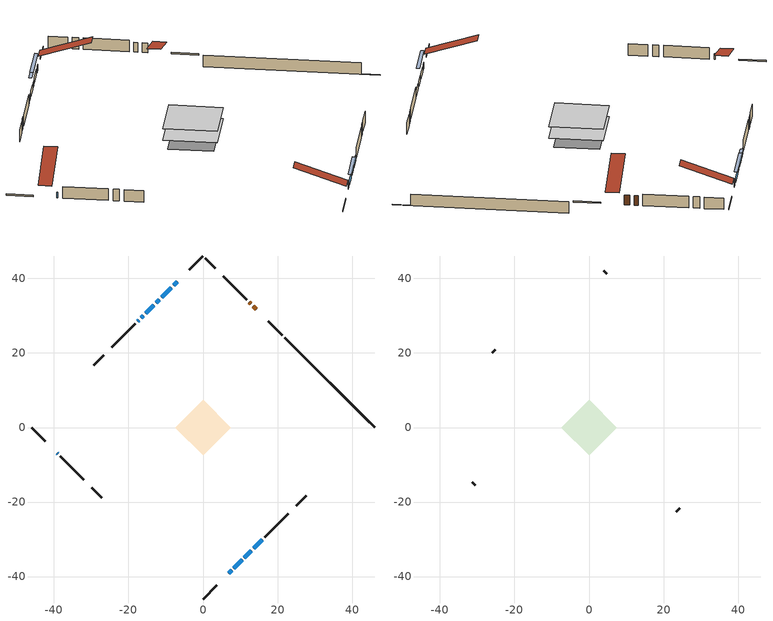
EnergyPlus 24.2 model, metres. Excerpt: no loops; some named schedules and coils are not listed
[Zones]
conditioned space
 floor outside (Floor1 construction): -4.1,0 0,4.1 4.1,0 0,-4.1 z1.22
 floor adiabatic (AdiabaticFloorConstruction): -7.43,0 0,7.43 7.43,0 0,-7.43 z1.22
 floor foundation (Slab1 construction): -6.03,0.23 -0.23,6.03 6.03,-0.23 0.23,-6.03 z-1.22
 wall outside (RimJoist1 construction): 0,-46.03 3.72,-42.31 / -46.03,0 -42.31,-3.72 / 0,46.03 -3.72,42.31 / 21.24,24.8 17.52,28.52 z1.22:1.52
 wall outside (AdiabaticWallConstruction 1): 14.29,31.74 13.54,32.49 / 12.88,33.15 12.37,33.66 z1.22:3.25
 wall outside (AdiabaticWallConstruction): 6.94,-39.09 7.66,-38.37 / -6.94,39.09 -7.83,38.2 / -39.09,-6.94 -38.92,-7.11 / 11.13,-34.9 12.91,-33.12 / 13.57,-32.47 15.94,-30.1 / -13.18,32.85 -15.34,30.7 / -15.99,30.04 -16.59,29.45 / -17.24,28.79 -17.57,28.47 z1.22:2.44; 8.32,-37.72 10.47,-35.56 / -8.49,37.55 -11.08,34.96 z1.22:2.34; -11.73,34.3 -12.52,33.51 z1.22:2.14
 wall outside (Wall1 construction): 16.59,-29.44 22.82,-23.21 / -38.27,-7.76 -32.04,-13.99 / -18.22,27.81 -24.45,21.58 / 11.72,34.32 5.49,40.55 z1.22:3.66
 wall outside (Wall3 construction): 25.01,-21.03 27.65,-18.38 / -29.86,-16.18 -27.21,-18.82 / -26.64,19.4 -29.28,16.75 / 3.31,42.73 0.66,45.38 z1.22:3.66
 wall foundation (FoundationWall1 construction): 21.89,24.14,-1.22 21.89,24.14,1.22 43.46,2.58,1.22 43.46,2.58,-1.12 46.03,0,-1.12 46.03,0,-1.22
 window (WindowConstruction 6): 6.94,-39.09 7.66,-38.37 z1.22:2.44
 window (WindowConstruction 5): -6.94,39.09 -7.83,38.2 z1.22:2.44
 window (WindowConstruction 8): 8.32,-37.71 10.47,-35.56 z1.22:2.34
 window (WindowConstruction 9): -8.49,37.54 -11.07,34.96 z1.22:2.34
 window (WindowConstruction 10): -11.73,34.3 -12.52,33.51 z1.22:2.13
 window (WindowConstruction 7): -39.09,-6.94 -38.93,-7.11 z1.22:2.44
 window (WindowConstruction): 11.13,-34.9 12.91,-33.12 z1.22:2.44
 window (WindowConstruction 1): 13.57,-32.47 15.94,-30.1 z1.22:2.44
 window (WindowConstruction 2): -13.18,32.85 -15.34,30.7 z1.22:2.44
 window (WindowConstruction 3): -15.99,30.04 -16.59,29.45 z1.22:2.44
 window (WindowConstruction 4): -17.24,28.79 -17.57,28.47 z1.22:2.44
 door (Door): 14.29,31.74 13.54,32.49 z1.22:3.25
 door (Door 1): 12.88,33.15 12.37,33.66 z1.22:3.25
 ceiling adiabatic (AdiabaticFloorConstruction): 0,-7.43 7.43,0 0,7.43 -7.43,0 z1.22
attic - vented
 floor to conditioned space (Floor2 construction Reversed): -7.43,0 0,7.43 7.43,0 0,-7.43 z3.66
 wall outside (Wall2 construction): 23.48,-22.55 24.35,-21.68 / -31.38,-14.65 -30.51,-15.52 / -25.11,20.92 -25.98,20.05 / 4.83,41.2 3.96,42.07 z1.22:3.66
 roof outside (Roof1 construction): 6.29,-39.75,3.66 -0.96,-32.51,7.07 -2.86,-34.41,7.07 4.38,-41.66,3.66; -39.75,-6.29,3.66 -32.51,0.96,7.07 -34.41,2.86,7.07 -41.66,-4.38,3.66; -6.29,39.75,3.66 0.96,32.51,7.07 2.86,34.41,7.07 -4.38,41.66,3.66; 14.95,31.08,3.66 7.71,23.84,7.07 9.62,21.93,7.07 16.86,29.17,3.66
shading: 12.09,-33.94 6.7,-39.33 7.13,-39.76 12.52,-34.37 z4.63; -12.69,33.34 -6.87,39.16 -7.3,39.59 -13.12,33.77 z4.63; -14.14,31.89 -10.11,35.92 -10.54,36.35 -14.57,32.32 z4.42
[Building]
Building 1: Terrain=Suburbs
[Site:Location]
London AP_ON: Latitude {deg}=43.03; Longitude {deg}=-81.15; Time Zone {hr}=-5; Elevation {m}=278; Keep Site Location Information=Yes
[Site:GroundTemperature:Shallow]
3.98693, 1.93205, 1.76749, 2.74264, 6.6573, 10.5537, 13.9317, 16.0716, 16.2534, 14.513, 11.2211, 7.44421
[Site:WaterMainsTemperature]
Calculation Method=Schedule; Temperature Schedule=mains temperature schedule
[Material] Roughness=Rough; Thermal Absorptance=0.9
Name | Thickness {m} | Conductivity {W/m-K} | Density {kg/m3} | Specific Heat {J/kg-K} | Solar Absorptance | Visible Absorptance
asphalt or fiberglass shingles | 0.00635 | 0.162714 | 1121.4 | 1465.45 | 0.4 | 0.4
ceiling stud and cavity | 0.1397 | 0.0798965 | 65.682 | 1177.47 | 0.7 | 0.7
concrete 4.0 in. | 0.1016 | 1.803125 | 2242.8 | 837.4 | 0.7 | 0.7
concrete 8.0 in. | 0.2032 | 1.803125 | 2242.8 | 837.4 | 0.7 | 0.7
door material | 0.04445 | 0.188738 | 512.64 | 1214.23 | 0.7 | 0.7
door material 1 | 0.04445 | 0.20624 | 512.64 | 1214.23 | 0.7 | 0.7
exterior vertical ins | 0.0316844 | 0.029427 | 32.04 | 1214.23 | 0.7 | 0.7
floor covering | 0.0127 | 0.0433444 | 54.468 | 1339.84 | 0.6 | 0.6
floor rigid ins; rim joist rigid ins | 0.051816 | 0.029427 | 32.04 | 1214.23 | 0.7 | 0.7
floor rigid ins 1; wall rigid ins | 0.512978 | 0.029427 | 32.04 | 1214.23 | 0.7 | 0.7
floor stud and cavity | 0.1397 | 0.175449 | 92.3553 | 1139.71 | 0.7 | 0.7
floor stud and cavity 1 | 0.1397 | 1.75129 | 37.0049 | 1207.88 | 0.7 | 0.7
furniture material conditioned space 1 | 0.1524 | 0.115458 | 640.8 | 1214.23 | 0.6 | 0.6
gypsum board | 0.0127 | 0.160291 | 801 | 837.4 | 0.6 | 0.6
gypsum board 1 | 0.0127 | 0.160291 | 801 | 837.4 | 0.7 | 0.7
osb sheathing 0.5 in. | 0.0127 | 0.115458 | 512.64 | 1214.23 | 0.7 | 0.7
osb sheathing 0.75 in. | 0.01905 | 0.115458 | 512.64 | 1214.23 | 0.7 | 0.7
osb sheathing 2.0 in. | 0.0508 | 0.115458 | 512.64 | 1214.23 | 0.7 | 0.7
rim joist stud and cavity | 0.0508 | 0.208183 | 125.044 | 1163.47 | 0.6 | 0.6
wall stud and cavity | 0.1397 | 0.109887 | 139.0536 | 1170.24 | 0.7 | 0.7
wall stud and cavity 1 | 0.0889 | 6.1454 | 50.32683 | 1063.81 | 0.6 | 0.6
wall stud and cavity 2 | 0.1397 | 0.0914311 | 139.0536 | 1170.24 | 0.7 | 0.7
wall stud and cavity 3 | 0.0889 | 0.380278 | 52.3479 | 1209.89 | 0.7 | 0.7
wall stud and cavity 4 | 0.0889 | 0.391764 | 83.0341 | 1211.67 | 0.7 | 0.7
wood siding | 0.0254 | 0.102417 | 544.68 | 1172.36 | 0.4 | 0.4
wood siding 1 | 0.00254 | 0.102417 | 544.68 | 1172.36 | 0.4 | 0.4
wood siding 2; wood siding 3; wood siding 4 | 0.0254 | 0.102417 | 544.68 | 1172.36 | 0.7 | 0.7
[WindowMaterial:SimpleGlazingSystem]
Name | U-Factor {W/m2-K} | Solar Heat Gain Coefficient
WindowMaterial | 3.28416 | 0.57
WindowMaterial 1 | 3.242138 | 0.7
WindowMaterial 2 | 3.25293 | 0.61
WindowMaterial 3 | 3.28416 | 0.53
WindowMaterial 4 | 3.267689 | 0.46
WindowMaterial 5 | 4.94781 | 0.51
WindowMaterial 6 | 5.05796 | 0.63
WindowMaterial 7 | 3.28813 | 0.58
WindowMaterial 8 | 3.28699 | 0.6
[Construction]
AdiabaticFloorConstruction: floor stud and cavity 1, floor rigid ins 1, osb sheathing 0.75 in., floor covering
AdiabaticWallConstruction: wood siding 3, wall rigid ins, wall stud and cavity 3, gypsum board
AdiabaticWallConstruction 1: wood siding 4, wall rigid ins, wall stud and cavity 3, gypsum board
Door: door material
Door 1: door material 1
Floor1 construction: floor stud and cavity, floor rigid ins, osb sheathing 0.75 in., floor covering
Floor2 construction Reversed: gypsum board, ceiling stud and cavity
FoundationWall1 construction: concrete 8.0 in., gypsum board 1
furniture construction conditioned space 1: furniture material conditioned space 1
PartitionWallConstruction: gypsum board, wall stud and cavity 4, gypsum board
RimJoist1 construction: wood siding 2, rim joist rigid ins, osb sheathing 2.0 in., rim joist stud and cavity
Roof1 construction: asphalt or fiberglass shingles
Slab1 construction: concrete 4.0 in.
Wall1 construction: wood siding, osb sheathing 0.5 in., wall stud and cavity, gypsum board
Wall2 construction: wood siding 1, wall stud and cavity 1
Wall3 construction: wood siding, osb sheathing 0.5 in., wall stud and cavity 2, gypsum board
WindowConstruction; WindowConstruction 5: WindowMaterial
WindowConstruction 1: WindowMaterial 1
WindowConstruction 10; WindowConstruction 3: WindowMaterial 3
WindowConstruction 2: WindowMaterial 2
WindowConstruction 4: WindowMaterial 4
WindowConstruction 6: WindowMaterial 5
WindowConstruction 7: WindowMaterial 6
WindowConstruction 8: WindowMaterial 7
WindowConstruction 9: WindowMaterial 8
[Zone] Multiplier=1; Part of Total Floor Area=Yes
Name | Volume {m3}
attic - vented | 61.2531
conditioned space | 473.9
[Space]
Name | Zone | Volume {m3}
attic - vented 1 | attic - vented | 61.2531
conditioned space 1 | conditioned space | 473.9
[ZoneInfiltration:EffectiveLeakageArea]
infil attic - vented 1: Zone or Space=attic - vented 1; Schedule=Always On Discrete; Effective Air Leakage Area {cm2}=4823.56; Stack Coefficient=0.00040693; Wind Coefficient=1.36295e-05
[ZoneMixing]
whole house fan mix: Zone or Space=attic - vented; Schedule=Always On Continuous; Design Flow Rate Calculation Method=Flow/Zone; Design Flow Rate {m3/s}=0; Source Zone or Space=conditioned space
[SurfaceProperty:ExposedFoundationPerimeter]
Slab1: Exposed Perimeter Calculation Method=TotalExposedPerimeter; Total Exposed Perimeter {m}=34.139
[InternalMass] Zone or ZoneList=conditioned space; Space or SpaceList=conditioned space 1
Name | Construction | Surface Area {m2}
furniture mass conditioned space 1 | furniture construction conditioned space 1 | 86.7278
partition wall mass | PartitionWallConstruction | 216.82
[Lights]
interior lighting: Zone or ZoneList or Space or SpaceList=conditioned space 1; Schedule=interior lighting schedule; Design Level Calculation Method=LightingLevel; Lighting Level {W}=343.2; Return Air Fraction=0; Fraction Radiant=0.6; Fraction Visible=0.2; Fraction Replaceable=1
[People]
occupants: Zone or ZoneList or Space or SpaceList=conditioned space 1; Number of People Schedule=occupants schedule; Number of People Calculation Method=People; Number of People=3; Fraction Radiant=0.314171; Sensible Heat Fraction=0.56303; Activity Level Schedule=occupants activity schedule; Carbon Dioxide Generation Rate {m3/s-W}=0; Enable ASHRAE 55 Comfort Warnings=No; Mean Radiant Temperature Calculation Type=EnclosureAveraged
[ElectricEquipment] Zone or ZoneList or Space or SpaceList=conditioned space 1; Design Level Calculation Method=EquipmentLevel
Name | Schedule | Design Level {W} | Fraction Latent | Fraction Radiant | Fraction Lost
clothes dryer | clothes dryer schedule | 140.772 | 0.015 | 0.081 | 0.85
clothes washer | clothes washer schedule | 32.1985 | 0.03 | 0.162 | 0.7
cooking range | cooking range schedule | 215.147 | 0.08 | 0.432 | 0.2
dishwasher | dishwasher schedule | 66.8632 | 0.3 | 0.18 | 0.4
fridge | fridge schedule | 72.9452 | 0 | 0.6 | 0
mech vent bath fan 0 | mech vent bath fan 0 schedule | 50.2 | 0 | 0 | 1
mech vent house fan | mech vent house fan schedule | 0 | 0 | 0 | 1
mech vent house fan cfis | mech vent house fan cfis schedule | 0 | 0 | 0 | 0
mech vent range fan 0 | mech vent range fan 0 schedule | 57 | 0 | 0 | 1
misc plug loads | misc plug loads schedule | 494.7 | 0.045 | 0.513 | 0.1
whole house fan | Always On Discrete | 0 | 0 | 0 | 1
[OtherEquipment] Zone or ZoneList or Space or SpaceList=conditioned space 1; Design Level Calculation Method=EquipmentLevel
Name | Fuel Type | Schedule | Design Level {W} | Fraction Latent | Fraction Radiant | Fraction Lost
clothes dryer 1 | Electricity | clothes dryer schedule | 0 | 0.015 | 0.081 | 0.85
cooking range 1 | Electricity | cooking range schedule | 0 | 0.08 | 0.432 | 0.2
general water use latent | None | general water use schedule | 62.594 | 1 | 0 | 0
general water use sensible | None | general water use schedule | -61.6891 | 0 | 0.6 | 0
mech vent house fan latent load | None | Always On Discrete | 0 | 1 | 0 | 0
mech vent house fan sensible load | None | Always On Discrete | 0 | 0 | 0 | 0
water heater energy adjustment1 | Electricity | Always On Discrete | 0.01 | 0 | 0 | 1
[ZoneInfiltration:DesignFlowRate] Zone or ZoneList or Space or SpaceList=conditioned space 1; Schedule=Always On Discrete; Design Flow Rate Calculation Method=Flow/Zone; Design Flow Rate {m3/s}=0
infil flow; natural vent flow; whole house fan flow
[ZoneControl:Thermostat]
conditioned space Thermostat: Zone or ZoneList=conditioned space; Control Type Schedule=conditioned space Thermostat Schedule; Control 1=conditioned space temperature setpoint; Temperature Difference Between Cutout And Setpoint {deltaC}=0
[ThermostatSetpoint:DualSetpoint]
conditioned space temperature setpoint: Heating Setpoint Temperature Schedule=heating setpoint; Cooling Setpoint Temperature Schedule=cooling setpoint
[AirLoopHVAC:UnitarySystem] Control Type=Load; Controlling Zone or Thermostat Location=conditioned space; Dehumidification Control Type=None; Availability Schedule=Always On Discrete; Fan Placement=BlowThrough; DX Heating Coil Sizing Ratio=1; Use DOAS DX Cooling Coil=No; Minimum Supply Air Temperature {C}=2; Latent Load Control=SensibleOnlyLoadControl; Cooling Supply Air Flow Rate Method=None; Heating Supply Air Flow Rate Method=SupplyAirFlowRate; No Load Supply Air Flow Rate Method=SupplyAirFlowRate; No Load Supply Air Flow Rate {m3/s}=0; No Load Supply Air Flow Rate Control Set To Low Speed=Yes; Maximum Supply Air Temperature {C}=48.8889; Maximum Outdoor Dry-Bulb Temperature for Supplemental Heater Operation {C}=21; Ancillary On-Cycle Electric Power {W}=0; Ancillary Off-Cycle Electric Power {W}=0
Name | Supply Fan | Supply Air Fan Operating Mode Schedule | Heating Coil | Heating Supply Air Flow Rate {m3/s}
unit heater unitary system | unit heater supply fan | unit heater auto fan schedule | unit heater htg coil | 0.0939175
unit heater unitary system 1 | unit heater supply fan 1 | unit heater auto fan schedule 1 | unit heater htg coil 1 | 0.00141584
[Zone equipment]
conditioned space: electric baseboard, unit heater unitary system, unit heater unitary system 1
[Foundation:Kiva]
Foundation Kiva 1: Initial Indoor Air Temperature {C}=18; Wall Height Above Grade {m}=1.21999; Wall Depth Below Slab {m}=0.2032; Custom Block Material Name 1=exterior vertical ins; Custom Block Depth 1 {m}=2.43998; Custom Block X Position 1 {m}=0.2159; Custom Block Z Position 1 {m}=0
[Foundation:Kiva:Settings]
Soil Conductivity {W/m-K}=0.849921; Soil Density {kg/m3}=1842.3; Soil Specific Heat {J/kg-K}=418.7; Ground Solar Absorptivity=0.9; Ground Thermal Absorptivity=0.9; Ground Surface Roughness {m}=0.03; Far-Field Width {m}=40; Deep-Ground Boundary Condition=ZeroFlux; Deep-Ground Depth {m}=40; Minimum Cell Dimension {m}=0.2; Maximum Cell Growth Coefficient=3; Simulation Timestep=Timestep
[Exterior:Lights]
exterior lighting: Schedule=exterior lighting schedule; Design Level {W}=75.6
[EnergyManagementSystem:Sensor] Output:Variable or Output:Meter Index Key=conditioned space
Name | Output:Variable or Output:Meter
conditioned_space_clg_unmet_s | Zone Cooling Setpoint Not Met Time
conditioned_space_htg_unmet_s | Zone Heating Setpoint Not Met Time
fridge_tin_s; tin_s; tin_s_1 | Zone Mean Air Temperature
tout_s | Zone Outdoor Air Drybulb Temperature
win_s | Zone Air Humidity Ratio
[Schedule:Constant]
Name | Hourly Value
Always On Continuous; mech vent house fan schedule; mech vent house fan cfis schedule; Always On Discrete | 1
occupants activity schedule | 117.228
fridge schedule; unit heater auto fan schedule; unit heater auto fan schedule 1 | 0
[Schedule:Week:Daily]
interior lighting schedule Week Rule - Jan1-Jan27: interior lighting schedule day, interior lighting schedule day, interior lighting schedule day, interior lighting schedule day, interior lighting schedule day, interior lighting schedule day, interior lighting schedule day, interior lighting schedule default day, interior lighting schedule default day, interior lighting schedule default day, interior lighting schedule default day, interior lighting schedule default day
interior lighting schedule Week Rule - Jan28-Feb3: interior lighting schedule day, interior lighting schedule day, interior lighting schedule day, interior lighting schedule day, interior lighting schedule day 1, interior lighting schedule day 1, interior lighting schedule day 1, interior lighting schedule default day, interior lighting schedule default day, interior lighting schedule default day, interior lighting schedule default day, interior lighting schedule default day
interior lighting schedule Week Rule - Feb4-Feb24: interior lighting schedule day 1, interior lighting schedule day 1, interior lighting schedule day 1, interior lighting schedule day 1, interior lighting schedule day 1, interior lighting schedule day 1, interior lighting schedule day 1, interior lighting schedule default day, interior lighting schedule default day, interior lighting schedule default day, interior lighting schedule default day, interior lighting schedule default day
interior lighting schedule Week Rule - Feb25-Mar3: interior lighting schedule day 1, interior lighting schedule day 1, interior lighting schedule day 1, interior lighting schedule day 1, interior lighting schedule day 2, interior lighting schedule day 2, interior lighting schedule day 2, interior lighting schedule default day, interior lighting schedule default day, interior lighting schedule default day, interior lighting schedule default day, interior lighting schedule default day
interior lighting schedule Week Rule - Mar4-Mar31: interior lighting schedule day 2, interior lighting schedule day 2, interior lighting schedule day 2, interior lighting schedule day 2, interior lighting schedule day 2, interior lighting schedule day 2, interior lighting schedule day 2, interior lighting schedule default day, interior lighting schedule default day, interior lighting schedule default day, interior lighting schedule default day, interior lighting schedule default day
interior lighting schedule Week Rule - Apr1-Apr28: interior lighting schedule day 3, interior lighting schedule day 3, interior lighting schedule day 3, interior lighting schedule day 3, interior lighting schedule day 3, interior lighting schedule day 3, interior lighting schedule day 3, interior lighting schedule default day, interior lighting schedule default day, interior lighting schedule default day, interior lighting schedule default day, interior lighting schedule default day
interior lighting schedule Week Rule - Apr29-May5: interior lighting schedule day 3, interior lighting schedule day 3, interior lighting schedule day 4, interior lighting schedule day 4, interior lighting schedule day 4, interior lighting schedule day 4, interior lighting schedule day 4, interior lighting schedule default day, interior lighting schedule default day, interior lighting schedule default day, interior lighting schedule default day, interior lighting schedule default day
interior lighting schedule Week Rule - May6-May26: interior lighting schedule day 4, interior lighting schedule day 4, interior lighting schedule day 4, interior lighting schedule day 4, interior lighting schedule day 4, interior lighting schedule day 4, interior lighting schedule day 4, interior lighting schedule default day, interior lighting schedule default day, interior lighting schedule default day, interior lighting schedule default day, interior lighting schedule default day
interior lighting schedule Week Rule - May27-Jun2: interior lighting schedule day 4, interior lighting schedule day 4, interior lighting schedule day 4, interior lighting schedule day 4, interior lighting schedule day 4, interior lighting schedule day 5, interior lighting schedule day 5, interior lighting schedule default day, interior lighting schedule default day, interior lighting schedule default day, interior lighting schedule default day, interior lighting schedule default day
interior lighting schedule Week Rule - Jun3-Jun30: interior lighting schedule day 5, interior lighting schedule day 5, interior lighting schedule day 5, interior lighting schedule day 5, interior lighting schedule day 5, interior lighting schedule day 5, interior lighting schedule day 5, interior lighting schedule default day, interior lighting schedule default day, interior lighting schedule default day, interior lighting schedule default day, interior lighting schedule default day
interior lighting schedule Week Rule - Jul1-Jul28: interior lighting schedule day 6, interior lighting schedule day 6, interior lighting schedule day 6, interior lighting schedule day 6, interior lighting schedule day 6, interior lighting schedule day 6, interior lighting schedule day 6, interior lighting schedule default day, interior lighting schedule default day, interior lighting schedule default day, interior lighting schedule default day, interior lighting schedule default day
interior lighting schedule Week Rule - Jul29-Aug4: interior lighting schedule day 6, interior lighting schedule day 6, interior lighting schedule day 6, interior lighting schedule day 7, interior lighting schedule day 7, interior lighting schedule day 7, interior lighting schedule day 7, interior lighting schedule default day, interior lighting schedule default day, interior lighting schedule default day, interior lighting schedule default day, interior lighting schedule default day
interior lighting schedule Week Rule - Aug5-Aug25: interior lighting schedule day 7, interior lighting schedule day 7, interior lighting schedule day 7, interior lighting schedule day 7, interior lighting schedule day 7, interior lighting schedule day 7, interior lighting schedule day 7, interior lighting schedule default day, interior lighting schedule default day, interior lighting schedule default day, interior lighting schedule default day, interior lighting schedule default day
interior lighting schedule Week Rule - Aug26-Sep1: interior lighting schedule day 7, interior lighting schedule day 7, interior lighting schedule day 7, interior lighting schedule day 7, interior lighting schedule day 7, interior lighting schedule day 7, interior lighting schedule day 8, interior lighting schedule default day, interior lighting schedule default day, interior lighting schedule default day, interior lighting schedule default day, interior lighting schedule default day
interior lighting schedule Week Rule - Sep2-Sep29: interior lighting schedule day 8, interior lighting schedule day 8, interior lighting schedule day 8, interior lighting schedule day 8, interior lighting schedule day 8, interior lighting schedule day 8, interior lighting schedule day 8, interior lighting schedule default day, interior lighting schedule default day, interior lighting schedule default day, interior lighting schedule default day, interior lighting schedule default day
interior lighting schedule Week Rule - Sep30-Oct6: interior lighting schedule day 8, interior lighting schedule day 9, interior lighting schedule day 9, interior lighting schedule day 9, interior lighting schedule day 9, interior lighting schedule day 9, interior lighting schedule day 9, interior lighting schedule default day, interior lighting schedule default day, interior lighting schedule default day, interior lighting schedule default day, interior lighting schedule default day
interior lighting schedule Week Rule - Oct7-Oct27: interior lighting schedule day 9, interior lighting schedule day 9, interior lighting schedule day 9, interior lighting schedule day 9, interior lighting schedule day 9, interior lighting schedule day 9, interior lighting schedule day 9, interior lighting schedule default day, interior lighting schedule default day, interior lighting schedule default day, interior lighting schedule default day, interior lighting schedule default day
interior lighting schedule Week Rule - Oct28-Nov3: interior lighting schedule day 9, interior lighting schedule day 9, interior lighting schedule day 9, interior lighting schedule day 9, interior lighting schedule day 10, interior lighting schedule day 10, interior lighting schedule day 10, interior lighting schedule default day, interior lighting schedule default day, interior lighting schedule default day, interior lighting schedule default day, interior lighting schedule default day
interior lighting schedule Week Rule - Nov4-Nov24: interior lighting schedule day 10, interior lighting schedule day 10, interior lighting schedule day 10, interior lighting schedule day 10, interior lighting schedule day 10, interior lighting schedule day 10, interior lighting schedule day 10, interior lighting schedule default day, interior lighting schedule default day, interior lighting schedule default day, interior lighting schedule default day, interior lighting schedule default day
interior lighting schedule Week Rule - Nov25-Dec1: interior lighting schedule day 10, interior lighting schedule day 10, interior lighting schedule day 10, interior lighting schedule day 10, interior lighting schedule day 10, interior lighting schedule day 10, interior lighting schedule day 11, interior lighting schedule default day, interior lighting schedule default day, interior lighting schedule default day, interior lighting schedule default day, interior lighting schedule default day
interior lighting schedule Week Rule - Dec2-Dec31: interior lighting schedule day 11, interior lighting schedule day 11, interior lighting schedule day 11, interior lighting schedule day 11, interior lighting schedule day 11, interior lighting schedule day 11, interior lighting schedule day 11, interior lighting schedule default day, interior lighting schedule default day, interior lighting schedule default day, interior lighting schedule default day, interior lighting schedule default day
occupants schedule Week Rule - Jan1-Dec31: occupants schedule day, occupants schedule day, occupants schedule day, occupants schedule day, occupants schedule day, occupants schedule day, occupants schedule day, occupants schedule default day, occupants schedule default day, occupants schedule default day, occupants schedule default day, occupants schedule default day
clothes dryer schedule Week Rule - Jan1-Dec31: clothes dryer schedule day, clothes dryer schedule day, clothes dryer schedule day, clothes dryer schedule day, clothes dryer schedule day, clothes dryer schedule day, clothes dryer schedule day, clothes dryer schedule default day, clothes dryer schedule default day, clothes dryer schedule default day, clothes dryer schedule default day, clothes dryer schedule default day
clothes washer schedule Week Rule - Jan1-Dec31: clothes washer schedule day, clothes washer schedule day, clothes washer schedule day, clothes washer schedule day, clothes washer schedule day, clothes washer schedule day, clothes washer schedule day, clothes washer schedule default day, clothes washer schedule default day, clothes washer schedule default day, clothes washer schedule default day, clothes washer schedule default day
cooking range schedule Week Rule - Jan1-Dec31: cooking range schedule day, cooking range schedule day, cooking range schedule day, cooking range schedule day, cooking range schedule day, cooking range schedule day, cooking range schedule day, cooking range schedule default day, cooking range schedule default day, cooking range schedule default day, cooking range schedule default day, cooking range schedule default day
dishwasher schedule Week Rule - Jan1-Dec31: dishwasher schedule day, dishwasher schedule day, dishwasher schedule day, dishwasher schedule day, dishwasher schedule day, dishwasher schedule day, dishwasher schedule day, dishwasher schedule default day, dishwasher schedule default day, dishwasher schedule default day, dishwasher schedule default day, dishwasher schedule default day
mech vent bath fan 0 schedule Week Rule - Jan1-Dec31: mech vent bath fan 0 schedule day, mech vent bath fan 0 schedule day, mech vent bath fan 0 schedule day, mech vent bath fan 0 schedule day, mech vent bath fan 0 schedule day, mech vent bath fan 0 schedule day, mech vent bath fan 0 schedule day, mech vent bath fan 0 schedule default day, mech vent bath fan 0 schedule default day, mech vent bath fan 0 schedule default day, mech vent bath fan 0 schedule default day, mech vent bath fan 0 schedule default day
mech vent range fan 0 schedule Week Rule - Jan1-Dec31: mech vent range fan 0 schedule day, mech vent range fan 0 schedule day, mech vent range fan 0 schedule day, mech vent range fan 0 schedule day, mech vent range fan 0 schedule day, mech vent range fan 0 schedule day, mech vent range fan 0 schedule day, mech vent range fan 0 schedule default day, mech vent range fan 0 schedule default day, mech vent range fan 0 schedule default day, mech vent range fan 0 schedule default day, mech vent range fan 0 schedule default day
misc plug loads schedule Week Rule - Jan1-Dec31: misc plug loads schedule day, misc plug loads schedule day, misc plug loads schedule day, misc plug loads schedule day, misc plug loads schedule day, misc plug loads schedule day, misc plug loads schedule day, misc plug loads schedule default day, misc plug loads schedule default day, misc plug loads schedule default day, misc plug loads schedule default day, misc plug loads schedule default day
general water use schedule Week Rule - Jan1-Dec31: general water use schedule day, general water use schedule day, general water use schedule day, general water use schedule day, general water use schedule day, general water use schedule day, general water use schedule day, general water use schedule default day, general water use schedule default day, general water use schedule default day, general water use schedule default day, general water use schedule default day
exterior lighting schedule Week Rule - Jan1-Jan27: exterior lighting schedule day, exterior lighting schedule day, exterior lighting schedule day, exterior lighting schedule day, exterior lighting schedule day, exterior lighting schedule day, exterior lighting schedule day, exterior lighting schedule default day, exterior lighting schedule default day, exterior lighting schedule default day, exterior lighting schedule default day, exterior lighting schedule default day
exterior lighting schedule Week Rule - Jan28-Feb3: exterior lighting schedule day, exterior lighting schedule day, exterior lighting schedule day, exterior lighting schedule day, exterior lighting schedule day 1, exterior lighting schedule day 1, exterior lighting schedule day 1, exterior lighting schedule default day, exterior lighting schedule default day, exterior lighting schedule default day, exterior lighting schedule default day, exterior lighting schedule default day
exterior lighting schedule Week Rule - Feb4-Feb24: exterior lighting schedule day 1, exterior lighting schedule day 1, exterior lighting schedule day 1, exterior lighting schedule day 1, exterior lighting schedule day 1, exterior lighting schedule day 1, exterior lighting schedule day 1, exterior lighting schedule default day, exterior lighting schedule default day, exterior lighting schedule default day, exterior lighting schedule default day, exterior lighting schedule default day
exterior lighting schedule Week Rule - Feb25-Mar3: exterior lighting schedule day 1, exterior lighting schedule day 1, exterior lighting schedule day 1, exterior lighting schedule day 1, exterior lighting schedule day 2, exterior lighting schedule day 2, exterior lighting schedule day 2, exterior lighting schedule default day, exterior lighting schedule default day, exterior lighting schedule default day, exterior lighting schedule default day, exterior lighting schedule default day
exterior lighting schedule Week Rule - Mar4-Mar31: exterior lighting schedule day 2, exterior lighting schedule day 2, exterior lighting schedule day 2, exterior lighting schedule day 2, exterior lighting schedule day 2, exterior lighting schedule day 2, exterior lighting schedule day 2, exterior lighting schedule default day, exterior lighting schedule default day, exterior lighting schedule default day, exterior lighting schedule default day, exterior lighting schedule default day
exterior lighting schedule Week Rule - Apr1-Apr28: exterior lighting schedule day 3, exterior lighting schedule day 3, exterior lighting schedule day 3, exterior lighting schedule day 3, exterior lighting schedule day 3, exterior lighting schedule day 3, exterior lighting schedule day 3, exterior lighting schedule default day, exterior lighting schedule default day, exterior lighting schedule default day, exterior lighting schedule default day, exterior lighting schedule default day
exterior lighting schedule Week Rule - Apr29-May5: exterior lighting schedule day 3, exterior lighting schedule day 3, exterior lighting schedule day 4, exterior lighting schedule day 4, exterior lighting schedule day 4, exterior lighting schedule day 4, exterior lighting schedule day 4, exterior lighting schedule default day, exterior lighting schedule default day, exterior lighting schedule default day, exterior lighting schedule default day, exterior lighting schedule default day
exterior lighting schedule Week Rule - May6-May26: exterior lighting schedule day 4, exterior lighting schedule day 4, exterior lighting schedule day 4, exterior lighting schedule day 4, exterior lighting schedule day 4, exterior lighting schedule day 4, exterior lighting schedule day 4, exterior lighting schedule default day, exterior lighting schedule default day, exterior lighting schedule default day, exterior lighting schedule default day, exterior lighting schedule default day
exterior lighting schedule Week Rule - May27-Jun2: exterior lighting schedule day 4, exterior lighting schedule day 4, exterior lighting schedule day 4, exterior lighting schedule day 4, exterior lighting schedule day 4, exterior lighting schedule day 5, exterior lighting schedule day 5, exterior lighting schedule default day, exterior lighting schedule default day, exterior lighting schedule default day, exterior lighting schedule default day, exterior lighting schedule default day
exterior lighting schedule Week Rule - Jun3-Jun30: exterior lighting schedule day 5, exterior lighting schedule day 5, exterior lighting schedule day 5, exterior lighting schedule day 5, exterior lighting schedule day 5, exterior lighting schedule day 5, exterior lighting schedule day 5, exterior lighting schedule default day, exterior lighting schedule default day, exterior lighting schedule default day, exterior lighting schedule default day, exterior lighting schedule default day
exterior lighting schedule Week Rule - Jul1-Jul28: exterior lighting schedule day 6, exterior lighting schedule day 6, exterior lighting schedule day 6, exterior lighting schedule day 6, exterior lighting schedule day 6, exterior lighting schedule day 6, exterior lighting schedule day 6, exterior lighting schedule default day, exterior lighting schedule default day, exterior lighting schedule default day, exterior lighting schedule default day, exterior lighting schedule default day
exterior lighting schedule Week Rule - Jul29-Aug4: exterior lighting schedule day 6, exterior lighting schedule day 6, exterior lighting schedule day 6, exterior lighting schedule day 7, exterior lighting schedule day 7, exterior lighting schedule day 7, exterior lighting schedule day 7, exterior lighting schedule default day, exterior lighting schedule default day, exterior lighting schedule default day, exterior lighting schedule default day, exterior lighting schedule default day
exterior lighting schedule Week Rule - Aug5-Aug25: exterior lighting schedule day 7, exterior lighting schedule day 7, exterior lighting schedule day 7, exterior lighting schedule day 7, exterior lighting schedule day 7, exterior lighting schedule day 7, exterior lighting schedule day 7, exterior lighting schedule default day, exterior lighting schedule default day, exterior lighting schedule default day, exterior lighting schedule default day, exterior lighting schedule default day
exterior lighting schedule Week Rule - Aug26-Sep1: exterior lighting schedule day 7, exterior lighting schedule day 7, exterior lighting schedule day 7, exterior lighting schedule day 7, exterior lighting schedule day 7, exterior lighting schedule day 7, exterior lighting schedule day 8, exterior lighting schedule default day, exterior lighting schedule default day, exterior lighting schedule default day, exterior lighting schedule default day, exterior lighting schedule default day
[Schedule:Year]
interior lighting schedule: interior lighting schedule Week Rule - Jan1-Jan27, 1, 1, 1, 27, interior lighting schedule Week Rule - Jan28-Feb3, 1, 28, 2, 3, interior lighting schedule Week Rule - Feb4-Feb24, 2, 4, 2, 24, interior lighting schedule Week Rule - Feb25-Mar3, 2, 25, 3, 3, interior lighting schedule Week Rule - Mar4-Mar31, 3, 4, 3, 31, interior lighting schedule Week Rule - Apr1-Apr28, 4, 1, 4, 28, interior lighting schedule Week Rule - Apr29-May5, 4, 29, 5, 5, interior lighting schedule Week Rule - May6-May26, 5, 6, 5, 26, interior lighting schedule Week Rule - May27-Jun2, 5, 27, 6, 2, interior lighting schedule Week Rule - Jun3-Jun30, 6, 3, 6, 30, interior lighting schedule Week Rule - Jul1-Jul28, 7, 1, 7, 28, interior lighting schedule Week Rule - Jul29-Aug4, 7, 29, 8, 4, interior lighting schedule Week Rule - Aug5-Aug25, 8, 5, 8, 25, interior lighting schedule Week Rule - Aug26-Sep1, 8, 26, 9, 1, interior lighting schedule Week Rule - Sep2-Sep29, 9, 2, 9, 29, interior lighting schedule Week Rule - Sep30-Oct6, 9, 30, 10, 6, interior lighting schedule Week Rule - Oct7-Oct27, 10, 7, 10, 27, interior lighting schedule Week Rule - Oct28-Nov3, 10, 28, 11, 3, interior lighting schedule Week Rule - Nov4-Nov24, 11, 4, 11, 24, interior lighting schedule Week Rule - Nov25-Dec1, 11, 25, 12, 1, interior lighting schedule Week Rule - Dec2-Dec31, 12, 2, 12, 31
occupants schedule: occupants schedule Week Rule - Jan1-Dec31, 1, 1, 12, 31
clothes dryer schedule: clothes dryer schedule Week Rule - Jan1-Dec31, 1, 1, 12, 31
clothes washer schedule: clothes washer schedule Week Rule - Jan1-Dec31, 1, 1, 12, 31
cooking range schedule: cooking range schedule Week Rule - Jan1-Dec31, 1, 1, 12, 31
dishwasher schedule: dishwasher schedule Week Rule - Jan1-Dec31, 1, 1, 12, 31
mech vent bath fan 0 schedule: mech vent bath fan 0 schedule Week Rule - Jan1-Dec31, 1, 1, 12, 31
mech vent range fan 0 schedule: mech vent range fan 0 schedule Week Rule - Jan1-Dec31, 1, 1, 12, 31
misc plug loads schedule: misc plug loads schedule Week Rule - Jan1-Dec31, 1, 1, 12, 31
general water use schedule: general water use schedule Week Rule - Jan1-Dec31, 1, 1, 12, 31
exterior lighting schedule: exterior lighting schedule Week Rule - Jan1-Jan27, 1, 1, 1, 27, exterior lighting schedule Week Rule - Jan28-Feb3, 1, 28, 2, 3, exterior lighting schedule Week Rule - Feb4-Feb24, 2, 4, 2, 24, exterior lighting schedule Week Rule - Feb25-Mar3, 2, 25, 3, 3, exterior lighting schedule Week Rule - Mar4-Mar31, 3, 4, 3, 31, exterior lighting schedule Week Rule - Apr1-Apr28, 4, 1, 4, 28, exterior lighting schedule Week Rule - Apr29-May5, 4, 29, 5, 5, exterior lighting schedule Week Rule - May6-May26, 5, 6, 5, 26, exterior lighting schedule Week Rule - May27-Jun2, 5, 27, 6, 2, exterior lighting schedule Week Rule - Jun3-Jun30, 6, 3, 6, 30, exterior lighting schedule Week Rule - Jul1-Jul28, 7, 1, 7, 28, exterior lighting schedule Week Rule - Jul29-Aug4, 7, 29, 8, 4, exterior lighting schedule Week Rule - Aug5-Aug25, 8, 5, 8, 25, exterior lighting schedule Week Rule - Aug26-Sep1, 8, 26, 9, 1, exterior lighting schedule Week Rule - Sep2-Sep29, 9, 2, 9, 29, exterior lighting schedule Week Rule - Sep30-Oct6, 9, 30, 10, 6, exterior lighting schedule Week Rule - Oct7-Oct27, 10, 7, 10, 27, exterior lighting schedule Week Rule - Oct28-Nov3, 10, 28, 11, 3, exterior lighting schedule Week Rule - Nov4-Nov24, 11, 4, 11, 24, exterior lighting schedule Week Rule - Nov25-Dec1, 11, 25, 12, 1, exterior lighting schedule Week Rule - Dec2-Dec31, 12, 2, 12, 31
[Schedule:Compact]
conditioned space Thermostat Schedule: Through: 12/31, For: AllDays, Until: 24:00, 4
mains temperature schedule: Through: 01/01, For: AllDays, Until: 24:00, 7.96722, Through: 01/02, For: AllDays, Until: 24:00, 7.89722, Through: 01/03, For: AllDays, Until: 24:00, 7.82778, Through: 01/04, For: AllDays, Until: 24:00, 7.76, Through: 01/05, For: AllDays, Until: 24:00, 7.69333, Through: 01/06, For: AllDays, Until: 24:00, 7.62778, Through: 01/07, For: AllDays, Until: 24:00, 7.56389, Through: 01/08, For: AllDays, Until: 24:00, 7.50167, Through: 01/09, For: AllDays, Until: 24:00, 7.44056, Through: 01/10, For: AllDays, Until: 24:00, 7.38056, Through: 01/11, For: AllDays, Until: 24:00, 7.32222, Through: 01/12, For: AllDays, Until: 24:00, 7.26556, Through: 01/13, For: AllDays, Until: 24:00, 7.21, Through: 01/14, For: AllDays, Until: 24:00, 7.15556, Through: 01/15, For: AllDays, Until: 24:00, 7.10333, Through: 01/16, For: AllDays, Until: 24:00, 7.05222, Through: 01/17, For: AllDays, Until: 24:00, 7.00278, Through: 01/18, For: AllDays, Until: 24:00, 6.955, Through: 01/19, For: AllDays, Until: 24:00, 6.90833, Through: 01/20, For: AllDays, Until: 24:00, 6.86389, Through: 01/21, For: AllDays, Until: 24:00, 6.82056, Through: 01/22, For: AllDays, Until: 24:00, 6.77889, Through: 01/23, For: AllDays, Until: 24:00, 6.73889, Through: 01/24, For: AllDays, Until: 24:00, 6.7, Through: 01/25, For: AllDays, Until: 24:00, 6.66333, Through: 01/26, For: AllDays, Until: 24:00, 6.62833, Through: 01/27, For: AllDays, Until: 24:00, 6.59444, Through: 01/28, For: AllDays, Until: 24:00, 6.56278, Through: 01/29, For: AllDays, Until: 24:00, 6.53222, Through: 01/30, For: AllDays, Until: 24:00, 6.50389, Through: 01/31, For: AllDays, Until: 24:00, 6.47722, Through: 02/01, For: AllDays, Until: 24:00, 6.45167, Through: 02/02, For: AllDays, Until: 24:00, 6.42833, Through: 02/03, For: AllDays, Until: 24:00, 6.40667, Through: 02/04, For: AllDays, Until: 24:00, 6.38611, Through: 02/05, For: AllDays, Until: 24:00, 6.36778, Through: 02/06, For: AllDays, Until: 24:00, 6.35111, Through: 02/07, For: AllDays, Until: 24:00, 6.33611, Through: 02/08, For: AllDays, Until: 24:00, 6.32333, Through: 02/09, For: AllDays, Until: 24:00, 6.31167, Through: 02/10, For: AllDays, Until: 24:00, 6.30222, Through: 02/11, For: AllDays, Until: 24:00, 6.29389, Through: 02/12, For: AllDays, Until: 24:00, 6.28778, Through: 02/13, For: AllDays, Until: 24:00, 6.28333, Through: 02/14, For: AllDays, Until: 24:00, 6.28056, Through: 02/15, For: AllDays, Until: 24:00, 6.27944, Through: 02/16, For: AllDays, Until: 24:00, 6.28, Through: 02/17, For: AllDays, Until: 24:00, 6.28278, Through: 02/18, For: AllDays, Until: 24:00, 6.28722, Through: 02/19, For: AllDays, Until: 24:00, 6.29278, Through: 02/20, For: AllDays, Until: 24:00, 6.30056, Through: 02/21, For: AllDays, Until: 24:00, 6.31, Through: 02/22, For: AllDays, Until: 24:00, 6.32111, Through: 02/23, For: AllDays, Until: 24:00, 6.33444, Through: 02/24, For: AllDays, Until: 24:00, 6.34889, Through: 02/25, For: AllDays, Until: 24:00, 6.36556, Through: 02/26, For: AllDays, Until: 24:00, 6.38333, Through: 02/27, For: AllDays, Until: 24:00, 6.40333, Through: 02/28, For: AllDays, Until: 24:00, 6.425, Through: 03/01, For: AllDays, Until: 24:00, 6.44833, Through: 03/02, For: AllDays, Until: 24:00, 6.47278, Through: 03/03, For: AllDays, Until: 24:00, 6.49944, Through: 03/04, For: AllDays, Until: 24:00, 6.52778, Through: 03/05, For: AllDays, Until: 24:00, 6.55778, Through: 03/06, For: AllDays, Until: 24:00, 6.58944, Through: 03/07, For: AllDays, Until: 24:00, 6.62278, Through: 03/08, For: AllDays, Until: 24:00, 6.65778, Through: 03/09, For: AllDays, Until: 24:00, 6.69444, Through: 03/10, For: AllDays, Until: 24:00, 6.73278, Through: 03/11, For: AllDays, Until: 24:00, 6.77278, Through: 03/12, For: AllDays, Until: 24:00, 6.81389, Through: 03/13, For: AllDays, Until: 24:00, 6.85722, Through: 03/14, For: AllDays, Until: 24:00, 6.90167, Through: 03/15, For: AllDays, Until: 24:00, 6.94778, Through: 03/16, For: AllDays, Until: 24:00, 6.99556, Through: 03/17, For: AllDays, Until: 24:00, 7.045, Through: 03/18, For: AllDays, Until: 24:00, 7.09556, Through: 03/19, For: AllDays, Until: 24:00, 7.14778, Through: 03/20, For: AllDays, Until: 24:00, 7.20167, Through: 03/21, For: AllDays, Until: 24:00, 7.25667, Through: 03/22, For: AllDays, Until: 24:00, 7.31333, Through: 03/23, For: AllDays, Until: 24:00, 7.37167, Through: 03/24, For: AllDays, Until: 24:00, 7.43111, Through: 03/25, For: AllDays, Until: 24:00, 7.49222, Through: 03/26, For: AllDays, Until: 24:00, 7.55444, Through: 03/27, For: AllDays, Until: 24:00, 7.61833, Through: 03/28, For: AllDays, Until: 24:00, 7.68333, Through: 03/29, For: AllDays, Until: 24:00, 7.74944, Through: 03/30, For: AllDays, Until: 24:00, 7.81722, Through: 03/31, For: AllDays, Until: 24:00, 7.88667, Through: 04/01, For: AllDays, Until: 24:00, 7.95667, Through: 04/02, For: AllDays, Until: 24:00, 8.02833, Through: 04/03, For: AllDays, Until: 24:00, 8.10111, Through: 04/04, For: AllDays, Until: 24:00, 8.175, Through: 04/05, For: AllDays, Until: 24:00, 8.25, Through: 04/06, For: AllDays, Until: 24:00, 8.32667, Through: 04/07, For: AllDays, Until: 24:00, 8.40389, Through: 04/08, For: AllDays, Until: 24:00, 8.48278, Through: 04/09, For: AllDays, Until: 24:00, 8.56222, Through: 04/10, For: AllDays, Until: 24:00, 8.64278, Through: 04/11, For: AllDays, Until: 24:00, 8.725, Through: 04/12, For: AllDays, Until: 24:00, 8.80778, Through: 04/13, For: AllDays, Until: 24:00, 8.89167, Through: 04/14, For: AllDays, Until: 24:00, 8.97611, Through: 04/15, For: AllDays, Until: 24:00, 9.06167, Through: 04/16, For: AllDays, Until: 24:00, 9.14833, Through: 04/17, For: AllDays, Until: 24:00, 9.23611, Through: 04/18, For: AllDays, Until: 24:00, 9.32444, Through: 04/19, For: AllDays, Until: 24:00, 9.41389, Through: 04/20, For: AllDays, Until: 24:00, 9.50389, Through: 04/21, For: AllDays, Until: 24:00, 9.595, Through: 04/22, For: AllDays, Until: 24:00, 9.68667, Through: 04/23, For: AllDays, Until: 24:00, 9.77889, Through: 04/24, For: AllDays, Until: 24:00, 9.87222, Through: 04/25, For: AllDays, Until: 24:00, 9.96556, Through: 04/26, For: AllDays, Until: 24:00, 10.06, Through: 04/27, For: AllDays, Until: 24:00, 10.1556, Through: 04/28, For: AllDays, Until: 24:00, 10.2511, Through: 04/29, For: AllDays, Until: 24:00, 10.3472, Through: 04/30, For: AllDays, Until: 24:00, 10.4439, Through: 05/01, For: AllDays, Until: 24:00, 10.5411, Through: 05/02, For: AllDays, Until: 24:00, 10.6389, Through: 05/03, For: AllDays, Until: 24:00, 10.7372, Through: 05/04, For: AllDays, Until: 24:00, 10.8361, Through: 05/05, For: AllDays, Until: 24:00, 10.935, Through: 05/06, For: AllDays, Until: 24:00, 11.0344, Through: 05/07, For: AllDays, Until: 24:00, 11.1344, Through: 05/08, For: AllDays, Until: 24:00, 11.2344, Through: 05/09, For: AllDays, Until: 24:00, 11.335, Through: 05/10, For: AllDays, Until: 24:00, 11.4356, Through: 05/11, For: AllDays, Until: 24:00, 11.5361, Through: 05/12, For: AllDays, Until: 24:00, 11.6372, Through: 05/13, For: AllDays, Until: 24:00, 11.7383, Through: 05/14, For: AllDays, Until: 24:00, 11.84, Through: 05/15, For: AllDays, Until: 24:00, 11.9411, Through: 05/16, For: AllDays, Until: 24:00, 12.0428, Through: 05/17, For: AllDays, Until: 24:00, 12.1444, Through: 05/18, For: AllDays, Until: 24:00, 12.2456, Through: 05/19, For: AllDays, Until: 24:00, 12.3472, Through: 05/20, For: AllDays, Until: 24:00, 12.4489, Through: 05/21, For: AllDays, Until: 24:00, 12.55, Through: 05/22, For: AllDays, Until: 24:00, 12.6517, Through: 05/23, For: AllDays, Until: 24:00, 12.7528, Through: 05/24, For: AllDays, Until: 24:00, 12.8533, Through: 05/25, For: AllDays, Until: 24:00, 12.9544, Through: 05/26, For: AllDays, Until: 24:00, 13.055, Through: 05/27, For: AllDays, Until: 24:00, 13.155, Through: 05/28, For: AllDays, Until: 24:00, 13.255, Through: 05/29, For: AllDays, Until: 24:00, 13.355, Through: 05/30, For: AllDays, Until: 24:00, 13.4539, Through: 05/31, For: AllDays, Until: 24:00, 13.5533, Through: 06/01, For: AllDays, Until: 24:00, 13.6517, Through: 06/02, For: AllDays, Until: 24:00, 13.75, Through: 06/03, For: AllDays, Until: 24:00, 13.8472, Through: 06/04, For: AllDays, Until: 24:00, 13.9444, Through: 06/05, For: AllDays, Until: 24:00, 14.0411, Through: 06/06, For: AllDays, Until: 24:00, 14.1372, Through: 06/07, For: AllDays, Until: 24:00, 14.2328, Through: 06/08, For: AllDays, Until: 24:00, 14.3278, Through: 06/09, For: AllDays, Until: 24:00, 14.4217, Through: 06/10, For: AllDays, Until: 24:00, 14.5156, Through: 06/11, For: AllDays, Until: 24:00, 14.6083, Through: 06/12, For: AllDays, Until: 24:00, 14.7006, Through: 06/13, For: AllDays, Until: 24:00, 14.7922, Through: 06/14, For: AllDays, Until: 24:00, 14.8828, Through: 06/15, For: AllDays, Until: 24:00, 14.9728, Through: 06/16, For: AllDays, Until: 24:00, 15.0617, Through: 06/17, For: AllDays, Until: 24:00, 15.15, Through: 06/18, For: AllDays, Until: 24:00, 15.2372, Through: 06/19, For: AllDays, Until: 24:00, 15.3233, Through: 06/20, For: AllDays, Until: 24:00, 15.4089, Through: 06/21, For: AllDays, Until: 24:00, 15.4933, Through: 06/22, For: AllDays, Until: 24:00, 15.5772, Through: 06/23, For: AllDays, Until: 24:00, 15.6594, Through: 06/24, For: AllDays, Until: 24:00, 15.7411, Through: 06/25, For: AllDays, Until: 24:00, 15.8217, Through: 06/26, For: AllDays, Until: 24:00, 15.9006, Through: 06/27, For: AllDays, Until: 24:00, 15.9789, Through: 06/28, For: AllDays, Until: 24:00, 16.0561, Through: 06/29, For: AllDays, Until: 24:00, 16.1322, Through: 06/30, For: AllDays, Until: 24:00, 16.2072, Through: 07/01, For: AllDays, Until: 24:00, 16.2806, Through: 07/02, For: AllDays, Until: 24:00, 16.3528, Through: 07/03, For: AllDays, Until: 24:00, 16.4244, Through: 07/04, For: AllDays, Until: 24:00, 16.4939, Through: 07/05, For: AllDays, Until: 24:00, 16.5628, Through: 07/06, For: AllDays, Until: 24:00, 16.63, Through: 07/07, For: AllDays, Until: 24:00, 16.6961, Through: 07/08, For: AllDays, Until: 24:00, 16.7606, Through: 07/09, For: AllDays, Until: 24:00, 16.8239, Through: 07/10, For: AllDays, Until: 24:00, 16.8861, Through: 07/11, For: AllDays, Until: 24:00, 16.9467, Through: 07/12, For: AllDays, Until: 24:00, 17.0056, Through: 07/13, For: AllDays, Until: 24:00, 17.0633, Through: 07/14, For: AllDays, Until: 24:00, 17.12, Through: 07/15, For: AllDays, Until: 24:00, 17.1744, Through: 07/16, For: AllDays, Until: 24:00, 17.2278, Through: 07/17, For: AllDays, Until: 24:00, 17.28, Through: 07/18, For: AllDays, Until: 24:00, 17.33, Through: 07/19, For: AllDays, Until: 24:00, 17.3789, Through: 07/20, For: AllDays, Until: 24:00, 17.4261, Through: 07/21, For: AllDays, Until: 24:00, 17.4717, Through: 07/22, For: AllDays, Until: 24:00, 17.5161, Through: 07/23, For: AllDays, Until: 24:00, 17.5583, Through: 07/24, For: AllDays, Until: 24:00, 17.5994, Through: 07/25, For: AllDays, Until: 24:00, 17.6389, Through: 07/26, For: AllDays, Until: 24:00, 17.6767, Through: 07/27, For: AllDays, Until: 24:00, 17.7128, Through: 07/28, For: AllDays, Until: 24:00, 17.7472, Through: 07/29, For: AllDays, Until: 24:00, 17.78, Through: 07/30, For: AllDays, Until: 24:00, 17.8111, Through: 07/31, For: AllDays, Until: 24:00, 17.8406, Through: 08/01, For: AllDays, Until: 24:00, 17.8683, Through: 08/02, For: AllDays, Until: 24:00, 17.8944, Through: 08/03, For: AllDays, Until: 24:00, 17.9189, Through: 08/04, For: AllDays, Until: 24:00, 17.9417, Through: 08/05, For: AllDays, Until: 24:00, 17.9628, Through: 08/06, For: AllDays, Until: 24:00, 17.9822, Through: 08/07, For: AllDays, Until: 24:00, 18, Through: 08/08, For: AllDays, Until: 24:00, 18.0156, Through: 08/09, For: AllDays, Until: 24:00, 18.03, Through: 08/10, For: AllDays, Until: 24:00, 18.0422, Through: 08/11, For: AllDays, Until: 24:00, 18.0533, Through: 08/12, For: AllDays, Until: 24:00, 18.0622, Through: 08/13, For: AllDays, Until: 24:00, 18.0694, Through: 08/14, For: AllDays, Until: 24:00, 18.0744, Through: 08/15, For: AllDays, Until: 24:00, 18.0783, Through: 08/16, For: AllDays, Until: 24:00, 18.0806, Through: 08/17, For: AllDays, Until: 24:00, 18.0806, Through: 08/18, For: AllDays, Until: 24:00, 18.0789, Through: 08/19, For: AllDays, Until: 24:00, 18.0761, Through: 08/20, For: AllDays, Until: 24:00, 18.0711, Through: 08/21, For: AllDays, Until: 24:00, 18.0639, Through: 08/22, For: AllDays, Until: 24:00, 18.0556, Through: 08/23, For: AllDays, Until: 24:00, 18.0456, Through: 08/24, For: AllDays, Until: 24:00, 18.0333, Through: 08/25, For: AllDays, Until: 24:00, 18.0194, Through: 08/26, For: AllDays, Until: 24:00, 18.0044, Through: 08/27, For: AllDays, Until: 24:00, 17.9872, Through: 08/28, For: AllDays, Until: 24:00, 17.9683, Through: 08/29, For: AllDays, Until: 24:00, 17.9478, Through: 08/30, For: AllDays, Until: 24:00, 17.9256, Through: 08/31, For: AllDays, Until: 24:00, 17.9011, Through: 09/01, For: AllDays, Until: 24:00, 17.8756, Through: 09/02, For: AllDays, Until: 24:00, 17.8483, Through: 09/03, For: AllDays, Until: 24:00, 17.8189, Through: 09/04, For: AllDays, Until: 24:00, 17.7883, Through: 09/05, For: AllDays, Until: 24:00, 17.7561, Through: 09/06, For: AllDays, Until: 24:00, 17.7222, Through: 09/07, For: AllDays, Until: 24:00, 17.6861, Through: 09/08, For: AllDays, Until: 24:00, 17.6489, Through: 09/09, For: AllDays, Until: 24:00, 17.61, Through: 09/10, For: AllDays, Until: 24:00, 17.5694, Through: 09/11, For: AllDays, Until: 24:00, 17.5272, Through: 09/12, For: AllDays, Until: 24:00, 17.4833, Through: 09/13, For: AllDays, Until: 24:00, 17.4383, Through: 09/14, For: AllDays, Until: 24:00, 17.3917, Through: 09/15, For: AllDays, Until: 24:00, 17.3433, Through: 09/16, For: AllDays, Until: 24:00, 17.2933, Through: 09/17, For: AllDays, Until: 24:00, 17.2417, Through: 09/18, For: AllDays, Until: 24:00, 17.1889, Through: 09/19, For: AllDays, Until: 24:00, 17.1344, Through: 09/20, For: AllDays, Until: 24:00, 17.0783, Through: 09/21, For: AllDays, Until: 24:00, 17.0211, Through: 09/22, For: AllDays, Until: 24:00, 16.9622, Through: 09/23, For: AllDays, Until: 24:00, 16.9022, Through: 09/24, For: AllDays, Until: 24:00, 16.8406, Through: 09/25, For: AllDays, Until: 24:00, 16.7778, Through: 09/26, For: AllDays, Until: 24:00, 16.7133, Through: 09/27, For: AllDays, Until: 24:00, 16.6478, Through: 09/28, For: AllDays, Until: 24:00, 16.5806, Through: 09/29, For: AllDays, Until: 24:00, 16.5122, Through: 09/30, For: AllDays, Until: 24:00, 16.4428, Through: 10/01, For: AllDays, Until: 24:00, 16.3717, Through: 10/02, For: AllDays, Until: 24:00, 16.3, Through: 10/03, For: AllDays, Until: 24:00, 16.2267, Through: 10/04, For: AllDays, Until: 24:00, 16.1522, Through: 10/05, For: AllDays, Until: 24:00, 16.0761, Through: 10/06, For: AllDays, Until: 24:00, 15.9994, Through: 10/07, For: AllDays, Until: 24:00, 15.9217, Through: 10/08, For: AllDays, Until: 24:00, 15.8422, Through: 10/09, For: AllDays, Until: 24:00, 15.7622, Through: 10/10, For: AllDays, Until: 24:00, 15.6811, Through: 10/11, For: AllDays, Until: 24:00, 15.5989, Through: 10/12, For: AllDays, Until: 24:00, 15.5156, Through: 10/13, For: AllDays, Until: 24:00, 15.4311, Through: 10/14, For: AllDays, Until: 24:00, 15.3461, Through: 10/15, For: AllDays, Until: 24:00, 15.26, Through: 10/16, For: AllDays, Until: 24:00, 15.1728, Through: 10/17, For: AllDays, Until: 24:00, 15.085, Through: 10/18, For: AllDays, Until: 24:00, 14.9961, Through: 10/19, For: AllDays, Until: 24:00, 14.9067, Through: 10/20, For: AllDays, Until: 24:00, 14.8161, Through: 10/21, For: AllDays, Until: 24:00, 14.725, Through: 10/22, For: AllDays, Until: 24:00, 14.6328, Through: 10/23, For: AllDays, Until: 24:00, 14.54, Through: 10/24, For: AllDays, Until: 24:00, 14.4467, Through: 10/25, For: AllDays, Until: 24:00, 14.3528, Through: 10/26, For: AllDays, Until: 24:00, 14.2578, Through: 10/27, For: AllDays, Until: 24:00, 14.1622, Through: 10/28, For: AllDays, Until: 24:00, 14.0667, Through: 10/29, For: AllDays, Until: 24:00, 13.97, Through: 10/30, For: AllDays, Until: 24:00, 13.8728, Through: 10/31, For: AllDays, Until: 24:00, 13.7756, Through: 11/01, For: AllDays, Until: 24:00, 13.6778, Through: 11/02, For: AllDays, Until: 24:00, 13.5789, Through: 11/03, For: AllDays, Until: 24:00, 13.48, Through: 11/04, For: AllDays, Until: 24:00, 13.3811, Through: 11/05, For: AllDays, Until: 24:00, 13.2817, Through: 11/06, For: AllDays, Until: 24:00, 13.1817, Through: 11/07, For: AllDays, Until: 24:00, 13.0811, Through: 11/08, For: AllDays, Until: 24:00, 12.9806, Through: 11/09, For: AllDays, Until: 24:00, 12.88, Through: 11/10, For: AllDays, Until: 24:00, 12.7789, Through: 11/11, For: AllDays, Until: 24:00, 12.6778, Through: 11/12, For: AllDays, Until: 24:00, 12.5767, Through: 11/13, For: AllDays, Until: 24:00, 12.4756, Through: 11/14, For: AllDays, Until: 24:00, 12.3739, Through: 11/15, For: AllDays, Until: 24:00, 12.2722, Through: 11/16, For: AllDays, Until: 24:00, 12.1711, Through: 11/17, For: AllDays, Until: 24:00, 12.0694, Through: 11/18, For: AllDays, Until: 24:00, 11.9678, Through: 11/19, For: AllDays, Until: 24:00, 11.8667, Through: 11/20, For: AllDays, Until: 24:00, 11.765, Through: 11/21, For: AllDays, Until: 24:00, 11.6639, Through: 11/22, For: AllDays, Until: 24:00, 11.5628, Through: 11/23, For: AllDays, Until: 24:00, 11.4617, Through: 11/24, For: AllDays, Until: 24:00, 11.3611, Through: 11/25, For: AllDays, Until: 24:00, 11.2606, Through: 11/26, For: AllDays, Until: 24:00, 11.1606, Through: 11/27, For: AllDays, Until: 24:00, 11.0606, Through: 11/28, For: AllDays, Until: 24:00, 10.9611, Through: 11/29, For: AllDays, Until: 24:00, 10.8622, Through: 11/30, For: AllDays, Until: 24:00, 10.7633, Through: 12/01, For: AllDays, Until: 24:00, 10.665, Through: 12/02, For: AllDays, Until: 24:00, 10.5672, Through: 12/03, For: AllDays, Until: 24:00, 10.4694, Through: 12/04, For: AllDays, Until: 24:00, 10.3728, Through: 12/05, For: AllDays, Until: 24:00, 10.2761, Through: 12/06, For: AllDays, Until: 24:00, 10.1806, Through: 12/07, For: AllDays, Until: 24:00, 10.085, Through: 12/08, For: AllDays, Until: 24:00, 9.99056, Through: 12/09, For: AllDays, Until: 24:00, 9.89667, Through: 12/10, For: AllDays, Until: 24:00, 9.80333, Through: 12/11, For: AllDays, Until: 24:00, 9.71056, Through: 12/12, For: AllDays, Until: 24:00, 9.61889, Through: 12/13, For: AllDays, Until: 24:00, 9.52778, Through: 12/14, For: AllDays, Until: 24:00, 9.43778, Through: 12/15, For: AllDays, Until: 24:00, 9.34778, Through: 12/16, For: AllDays, Until: 24:00, 9.25944, Through: 12/17, For: AllDays, Until: 24:00, 9.17167, Through: 12/18, For: AllDays, Until: 24:00, 9.08444, Through: 12/19, For: AllDays, Until: 24:00, 8.99889, Through: 12/20, For: AllDays, Until: 24:00, 8.91389, Through: 12/21, For: AllDays, Until: 24:00, 8.82944, Through: 12/22, For: AllDays, Until: 24:00, 8.74667, Through: 12/23, For: AllDays, Until: 24:00, 8.66444, Through: 12/24, For: AllDays, Until: 24:00, 8.58333, Through: 12/25, For: AllDays, Until: 24:00, 8.50333, Through: 12/26, For: AllDays, Until: 24:00, 8.42444, Through: 12/27, For: AllDays, Until: 24:00, 8.34667, Through: 12/28, For: AllDays, Until: 24:00, 8.27, Through: 12/29, For: AllDays, Until: 24:00, 8.19444, Through: 12/30, For: AllDays, Until: 24:00, 8.12056, Through: 12/31, For: AllDays, Until: 24:00, 8.04722
